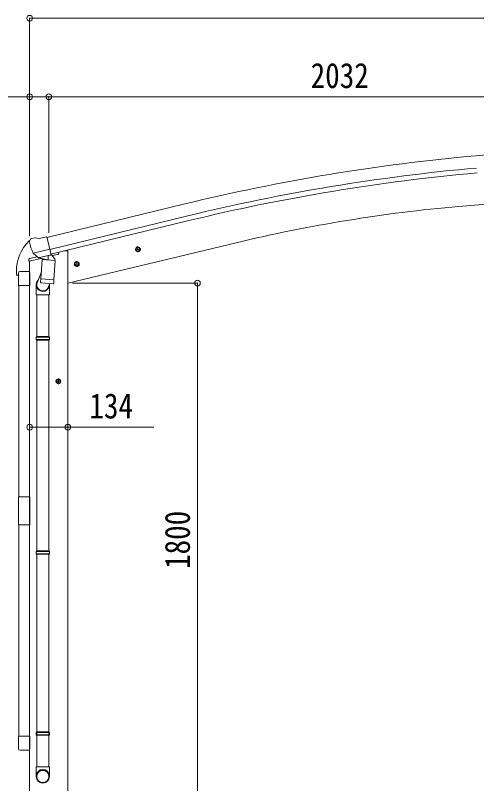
# Model space of a CAD drawing. Units: millimetres at full size. Extents: x -5590 to 5652, y -3902 to 3858.
# Drawn here: x -3332 to -1718, y -762 to 1926 of the extents above; entities that cross this region are included whole.
import ezdxf
from ezdxf.enums import TextEntityAlignment as Align

# ---------------------------------------------------------------- set-up
doc = ezdxf.new("R2010")
doc.units = ezdxf.units.MM
doc.header["$LTSCALE"] = 20
doc.header["$PDMODE"] = 32
doc.header["$PDSIZE"] = 20
for name, color, linetype, lineweight in [('0-1_本体', 4, 'Continuous', 9), ('0-2_部品', 7, 'Continuous', 9), ('0-A_寸法', 6, 'Continuous', 9), ('1-1_GLASS', 4, 'Continuous', 9), ('1-2_GLASS_SEAL', 4, 'Continuous', 9)]:
    doc.layers.add(name, color=color, linetype=linetype, lineweight=lineweight)
doc.styles.add('ＭＳ ゴシック', font='')
doc.styles.get('ＭＳ ゴシック').set_extended_font_data('MS Gothic')

msp = doc.modelspace()

# ---------------------------------------------------------------- linework, layer by layer
at = {"layer": '0-1_本体'}
for p, q in [((-1245.12, 1477.4), (-1722.06, 1434.35)), ((-1287.79, 1300.17), (-1780.91, 1257.03)), ((-3221.92, 1148.64), (-2738.99, 1265.94)), ((-3211.89, 1106.88), (-2728.85, 1224.2)), ((-3207.91, 1090.3), (-2724.83, 1207.64)), ((-3147.96, 988.92), (-2559.18, 1130.28)), ((-3147.96, 1102.04), (-3159.58, 1102.04)), ((-3147.96, 1102.04), (-3147.96, -1360.96)), ((-3281.96, 1065.93), (-3281.96, -1360.96))]:
    msp.add_line(p, q, dxfattribs=at)
for centre, radius, start, end in [((-1097.46, -5492.1), 6954.55, 95.15276, 103.65276), ((-1097.46, -5492.1), 6911.6, 95.15276, 103.65276), ((-1097.46, -5492.1), 6894.55, 95.15276, 103.65276), ((-1317.23, -4042.78), 5320.05, 95, 103.5)]:
    msp.add_arc(centre, radius, start, end, dxfattribs=at)
at = {"layer": '0-2_部品'}
for p, q in [((-3283.39, 1133.65), (-3283.11, 1132.5)), ((-3279.17, 1142.23), (-3283.03, 1135.93)), ((-3276.07, 1144.48), (-3262.89, 1147.64)), ((-3248.33, 1144.97), (-3261.59, 1147.67)), ((-3248.33, 1144.97), (-3222.4, 1151.19)), ((-3269.33, 1093.35), (-3211.83, 1107.15)), ((-2912.93, 1104.48), (-2893.48, 1109.15)), ((-2908.37, 1112.26), (-2910.5, 1105.06)), ((-2901.07, 1114.01), (-2908.37, 1112.26)), ((-2900.87, 1097.09), (-2905.54, 1116.54)), ((-2895.91, 1108.57), (-2901.07, 1114.01)), ((-2898.04, 1101.37), (-2895.91, 1108.57)), ((-3284.51, 1065.32), (-3241.81, 1075.57)), ((-3256.01, 1081.42), (-3282.21, 1075.13)), ((-3252.48, 1078.44), (-3268.86, 1092.93)), ((-3249.77, 1077.87), (-3242.25, 1079.68)), ((-3248.94, 1077.98), (-3247.41, 1078.34)), ((-3247.41, 1078.34), (-3210.7, 1087.16)), ((-3245.57, 1078.12), (-3245.62, 1077.38)), ((-3244.86, 1076.33), (-3219.05, 1069.9)), ((-3216.65, 1085.33), (-3217.68, 1070.72)), ((-3210.7, 1087.16), (-3209.17, 1087.52)), ((-3207.62, 1089.63), (-3206.68, 1089.56)), ((-3206.68, 1089.56), (-3193.36, 1074.24)), ((-3202.68, 1084.97), (-3183.79, 1089.5)), ((-3179.96, 1097.68), (-3179.96, 1094.36)), ((-3284.51, 1072.21), (-3284.51, 1065.32)), ((-3237.95, 1070.99), (-3242.62, 1004.15)), ((-3192.26, 1067.79), (-3237.95, 1070.99)), ((-3236.17, 1074.17), (-3236.4, 1070.88)), ((-3196.93, 1000.96), (-3192.26, 1067.79)), ((-3193.36, 1074.24), (-3193.8, 1067.9)), ((-3126.85, 1053.12), (-3107.4, 1057.79)), ((-3122.29, 1060.9), (-3124.42, 1053.71)), ((-3114.99, 1062.66), (-3122.29, 1060.9)), ((-3114.79, 1045.74), (-3119.46, 1065.18)), ((-3109.83, 1057.21), (-3114.99, 1062.66)), ((-3111.96, 1050.01), (-3109.83, 1057.21)), ((-3240.89, 1028.92), (-3255.58, 990.37)), ((-3243.48, 991.68), (-3242.61, 1004.15)), ((-3196.93, 1000.96), (-3242.62, 1004.15)), ((-3196.95, 1000.96), (-3197.83, 988.26)), ((-3258.95, 948.28), (-3258.95, 982.64)), ((-3243.08, 990.33), (-3243.09, 990.33)), ((-3241.64, 989.55), (-3199.94, 986.63)), ((-3211.55, 987.44), (-3216.1, 976.12)), ((-3212.95, 982.94), (-3212.95, 948.28)), ((-3212.95, 948.28), (-3258.95, 948.28)), ((-3256.95, 948.28), (-3256.95, 801.59)), ((-3214.95, 948.28), (-3214.95, 801.59)), ((-3258.95, 799.59), (-3257.95, 801.59)), ((-3212.95, 799.59), (-3258.95, 799.59)), ((-3212.95, 791.59), (-3258.95, 791.59)), ((-3213.95, 801.59), (-3257.95, 801.59)), ((-3213.95, 789.59), (-3257.95, 789.59)), ((-3256.95, 789.59), (-3256.95, 52.4)), ((-3214.95, 789.59), (-3214.95, 52.4)), ((-3212.95, 799.59), (-3213.95, 801.59)), ((-3212.95, 791.59), (-3213.95, 789.59)), ((-3212.95, 799.59), (-3212.95, 791.59)), ((-3171.46, 645.54), (-3191.46, 645.54)), ((-3181.46, 653.05), (-3187.96, 649.3)), ((-3187.96, 649.3), (-3187.96, 641.79)), ((-3181.46, 635.54), (-3181.46, 655.54)), ((-3174.96, 649.3), (-3181.46, 653.05)), ((-3187.96, 641.79), (-3181.46, 638.04)), ((-3258.95, 50.4), (-3257.95, 52.4)), ((-3212.95, 50.4), (-3258.95, 50.4)), ((-3212.95, 42.4), (-3258.95, 42.4)), ((-3213.95, 52.4), (-3257.95, 52.4)), ((-3213.95, 40.4), (-3257.95, 40.4)), ((-3256.95, 40.4), (-3256.95, -702.79)), ((-3214.95, 40.4), (-3214.95, -702.79)), ((-3212.95, 50.4), (-3213.95, 52.4)), ((-3212.95, 42.4), (-3213.95, 40.4)), ((-3212.95, 50.4), (-3212.95, 42.4)), ((-3258.95, -582.79), (-3257.95, -580.79)), ((-3212.95, -582.79), (-3258.95, -582.79)), ((-3212.95, -590.79), (-3258.95, -590.79)), ((-3213.95, -580.79), (-3257.95, -580.79)), ((-3212.95, -582.79), (-3213.95, -580.79)), ((-3212.95, -590.79), (-3213.95, -592.79)), ((-3212.95, -582.79), (-3212.95, -590.79)), ((-3213.95, -592.79), (-3257.95, -592.79)), ((-3256.95, -592.79), (-3256.95, -702.79)), ((-3214.95, -592.79), (-3214.95, -702.79)), ((-3258.95, -736.93), (-3258.95, -702.79)), ((-3212.95, -702.79), (-3258.95, -702.79)), ((-3212.95, -736.93), (-3212.95, -702.79))]:
    msp.add_line(p, q, dxfattribs=at)
for points in [[(-3216.97, 1085.74), (-3207.25, 1088.08), (-3222.4, 1151.19)], [(-2910.5, 1105.06), (-2905.34, 1099.62), (-2898.04, 1101.37)], [(-3269.6, 1093.92), (-3269.02, 1093.08), (-3268.86, 1092.93)], [(-3216.97, 1085.74), (-3217.21, 1085.59), (-3241.97, 1079.65), (-3242.25, 1079.68)], [(-3124.42, 1053.71), (-3119.26, 1048.26), (-3111.96, 1050.01)], [(-3258.95, 799.59), (-3258.95, 791.59), (-3257.95, 789.59)], [(-3181.46, 638.04), (-3174.96, 641.79), (-3174.96, 649.3)], [(-3258.95, 50.4), (-3258.95, 42.4), (-3257.95, 40.4)], [(-3258.95, -582.79), (-3258.95, -590.79), (-3257.95, -592.79)]]:
    msp.add_lwpolyline(points, dxfattribs=at)
for centre, radius in [((-2903.2, 1106.82), 8.5), ((-2903.2, 1106.82), 7.7), ((-2903.2, 1106.82), 6.5), ((-3117.13, 1055.46), 8.5), ((-3117.13, 1055.46), 7.7), ((-3117.13, 1055.46), 6.5), ((-3181.46, 645.54), 8.5), ((-3181.46, 645.54), 7.7), ((-3181.46, 645.54), 6.5)]:
    msp.add_circle(centre, radius, dxfattribs=at)
for centre, radius, start, end in [((-3086.31, 1179.75), 202.4, 193.5, 205.09125), ((-3274.91, 1139.62), 5, 103.5, 148.5), ((-3262.19, 1144.73), 3, 78.5, 103.5), ((-3281.51, 1072.21), 3, 103.5, 180), ((-3249.05, 1078.46), 0.5, 248.23754, 283.5), ((-3246.07, 1078.15), 0.5, 356, 103.5), ((-3244.62, 1077.31), 1, 176, 256), ((-3216.06, 1085.25), 0.604, 100.59842, 172.20595), ((-3209.29, 1088.01), 0.5, 283.5, 318.76246), ((-3184.96, 1094.36), 5, 283.5, 0), ((-3218.7, 1070.87), 1.03, 250.03897, 351.96569), ((-3228.95, 982.64), 30, 177.45142, 180), ((-3241.54, 991.51), 1.95, 175.04017, 217.47766), ((-3241.5, 991.54), 2, 217.40962, 266), ((-3199.8, 988.63), 2, 266, 349.46843)]:
    msp.add_arc(centre, radius, start, end, dxfattribs=at)
for centre, major_axis, ratio, start_param, end_param in [((-3280.47, 1134.37), (-1.57, -2.57), 0.99628, 4.712389, 5.4996506), ((-3250.49, 1080.69), (-0.73, -2.92), 0.997631, 5.8041905, 6.6006116), ((-3250.44, 1080.92), (2.63, 3.16), 0.650902, 4.0958226, 4.1686332), ((-3250.47, 1080.79), (-0.73, -2.92), 0.997631, 0.3902369, 0.4789948), ((-3235.95, 982.94), (23, 0), 0.996195, 2.3585569, 6.3253237), ((-3235.95, 982.94), (21, 0), 0.996195, 2.7786684, 5.9512394), ((-3235.95, -735.19), (-23, 0), 0.996195, 3.1415927, 6.2831853), ((-3235.95, -736.93), (-23, 0), 0.996195, 3.1415927, 6.2831853), ((-3235.95, -736.93), (0, -23.43), 0.981806, 4.712389, 7.8539816)]:
    msp.add_ellipse(centre, major_axis=major_axis, ratio=ratio, start_param=start_param, end_param=end_param, dxfattribs=at)
msp.add_ellipse((-3235.95, -736.93), major_axis=(21, 0), ratio=0.996195, dxfattribs=at)
at = {"layer": '0-A_寸法'}
for p, q in [((-3281.96, 1915.5), (-3281.96, 1640.88)), ((-1182.96, 1915.5), (-3281.96, 1915.5)), ((-3281.96, 1640.88), (-3481.96, 1640.88)), ((-3281.96, 1640.88), (-3281.96, 1153.31)), ((-3281.96, 1640.88), (-3214.96, 1640.88)), ((-3214.96, 1640.88), (-3214.96, 1164.45)), ((-3214.96, 1640.88), (-1182.96, 1640.88)), ((-2694.93, 989.02), (-3132.59, 989.02)), ((-2694.93, -810.96), (-2694.93, 989.02)), ((-3281.96, 485.09), (-3147.96, 485.09)), ((-3147.96, 485.09), (-2847.96, 485.09))]:
    msp.add_line(p, q, dxfattribs=at)
for p in [(-3281.96, 1915.5), (-3281.96, 1640.88), (-3214.96, 1640.88), (-2694.93, 989.02), (-3281.96, 485.09), (-3147.96, 485.09)]:
    msp.add_point(p, dxfattribs=at)
at = {"layer": '1-1_GLASS'}
for p, q in [((-3319.96, 980.43), (-3319.96, 241.43)), ((-3281.96, 980.43), (-3281.96, 241.43)), ((-3319.96, 143.43), (-3319.96, -595.57)), ((-3281.96, -595.57), (-3281.96, 143.43))]:
    msp.add_line(p, q, dxfattribs=at)
at = {"layer": '1-2_GLASS_SEAL'}
for p, q in [((-3328.46, 1028.92), (-3328.46, 1017.16)), ((-3321.2, 1023.93), (-3321.2, 1017.16)), ((-3320.96, 980.43), (-3320.96, 1024.13)), ((-3315.46, 1029.63), (-3286.46, 1029.63)), ((-3315.2, 1029.93), (-3281.96, 1029.93)), ((-3280.96, 1024.13), (-3280.96, 980.43)), ((-3327.96, 1016.66), (-3321.7, 1016.66)), ((-3280.96, 980.43), (-3320.96, 980.43)), ((-3320.96, -595.57), (-3320.96, -639.27)), ((-3280.96, -595.57), (-3320.96, -595.57)), ((-3280.96, -639.27), (-3280.96, -595.57)), ((-3315.46, -644.77), (-3286.46, -644.77))]:
    msp.add_line(p, q, dxfattribs=at)
msp.add_lwpolyline([(-3320.96, 241.43), (-3280.96, 241.43), (-3280.96, 143.43), (-3320.96, 143.43)], close=True, dxfattribs=at)
for centre, radius, start, end in [((-3176.2, 1028.92), 152.26, 135.14293, 180), ((-3279.72, 1130.94), 6.95, 109.83581, 129.45641), ((-3315.2, 1023.93), 6, 90, 180), ((-3315.46, 1024.13), 5.5, 90, 180), ((-3286.46, 1024.13), 5.5, 0, 90), ((-3327.96, 1017.16), 0.5, 180, 270), ((-3321.7, 1017.16), 0.5, 270, 0), ((-3315.46, -639.27), 5.5, 180, 270), ((-3286.46, -639.27), 5.5, 270, 0)]:
    msp.add_arc(centre, radius, start, end, dxfattribs=at)

# ---------------------------------------------------------------- texts
at = {"layer": '0-A_寸法', "color": 7, "style": 'ＭＳ ゴシック', "width": 0.85}
for s, p in [('2032', (-2298.96, 1644.88)), ('134', (-3072.96, 489.09))]:
    msp.add_text(s, height=87.98, dxfattribs=at).set_placement(p, align=Align.BOTTOM_LEFT)
msp.add_text('1800', height=87.98, rotation=90, dxfattribs=at).set_placement((-2694.93, -10.97), align=Align.BOTTOM_LEFT)

doc.saveas('drawing.dxf')
